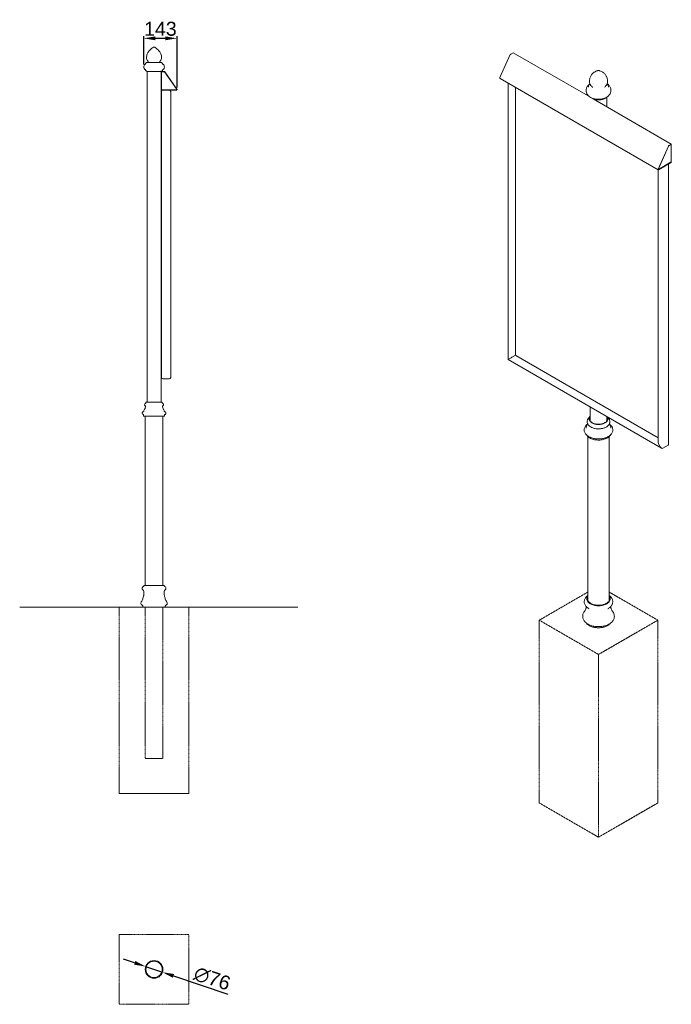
# Model space of a CAD drawing. Header units: millimetres. Extents: x -691 to 5587, y 374 to 4714.
# Drawn here: x 2787 to 5587, y 487 to 4714 of the extents above; entities that cross this region are included whole.
import ezdxf

# ---------------------------------------------------------------- set-up
doc = ezdxf.new("R2010")
doc.units = ezdxf.units.MM
doc.linetypes.add('HIDDEN', pattern=[1.905, 1.27, -0.635])
for name, color, linetype, lineweight in [('ZANO_R', 7, 'Continuous', 0), ('ZANO_R_przerywana', 7, 'HIDDEN', 0), ('ZANO_W', 1, 'Continuous', 0)]:
    doc.layers.add(name, color=color, linetype=linetype, lineweight=lineweight)
doc.styles.add('Arial', font='arial.ttf')
doc.styles.get("Standard").update_dxf_attribs({"font": 'ARIALUNI.TTF'})
doc.dimstyles.new('pl i ang', dxfattribs={"dimtxt": 50, "dimasz": 50, "dimexe": 1.25, "dimexo": 0.625, "dimgap": 10, "dimtad": 1, "dimtoh": 1, "dimtxsty": 'Standard', "dimcen": 2.5, "dimclrd": 1, "dimclre": 1, "dimclrt": 1, "dimadec": 0, "dimazin": 0, "dimtfac": 1, "dimtmove": 0, "dimatfit": 3, "dimfxl": 1, "dimarcsym": 1})

# ---------------------------------------------------------------- blocks, each defined once
blk = doc.blocks.new('*D418')
at = {"layer": 'ZANO_W', "color": 1, "lineweight": -2}
for p, q in [((3319.8, 4522.4), (3319.8, 4644.4)), ((3412.9, 4634.4), (3369.8, 4634.4)), ((3462.9, 4423.9), (3462.9, 4644.4))]:
    blk.add_line(p, q, dxfattribs=at)
at = {"layer": 'ZANO_W', "color": 1}
for points in [[(3369.8, 4642.8), (3369.8, 4626.1), (3319.8, 4634.4)], [(3412.9, 4626.1), (3412.9, 4642.8), (3462.9, 4634.4)]]:
    blk.add_solid(points, dxfattribs=at)
at = {"layer": 'ZANO_W', "color": 1, "insert": (3391.4, 4675.1), "char_height": 60, "attachment_point": 5, "style": 'Arial'}
blk.add_mtext('143', dxfattribs=at)
blk = doc.blocks.new('*D419')
at = {"layer": 'ZANO_W', "color": 1, "lineweight": -2}
for p, q in [((3280.6, 665.1), (3233.3, 681.1)), ((3328, 649.1), (3400.1, 624.8)), ((3447.5, 608.8), (3681.3, 529.8))]:
    blk.add_line(p, q, dxfattribs=at)
at = {"layer": 'ZANO_W', "color": 1}
for points in [[(3278, 657.2), (3283.3, 673), (3328, 649.1)], [(3450.2, 616.7), (3444.8, 600.9), (3400.1, 624.8)]]:
    blk.add_solid(points, dxfattribs=at)
at = {"layer": 'ZANO_W', "color": 1, "insert": (3613.7, 597.3), "char_height": 60, "attachment_point": 5, "rotation": 341.3428, "style": 'Arial'}
blk.add_mtext('∅76', dxfattribs=at)

msp = doc.modelspace()

# ---------------------------------------------------------------- linework, layer by layer
at = {"layer": 'ZANO_R'}
for p, q in [((4907.7, 4572.7), (4897, 4566.5)), ((5239.4, 4381.2), (4907.7, 4572.7)), ((3393.9, 4530.4), (3334.2, 4530.4)), ((4895.1, 4564.3), (4850.8, 4465.6)), ((3333.9, 4492.5), (3333.9, 3072.2)), ((3333.9, 4492.5), (3394.2, 4492.5)), ((3337.9, 4492.5), (3337.9, 4492.5)), ((3342.9, 4492.5), (3337.9, 4492.5)), ((3390.3, 4492.5), (3342.9, 4492.5)), ((3390.3, 4492.5), (3390.3, 4492.5)), ((3394.2, 3072.2), (3394.2, 4492.5)), ((3395.7, 4492.5), (3395.7, 4491)), ((3395.7, 4492.5), (3408.3, 4492.5)), ((3395.7, 4491), (3408.3, 4491)), ((3395.7, 4417), (3395.7, 4487.7)), ((3395.8, 4490.8), (3408.4, 4490.8)), ((3395.8, 4414), (3395.8, 4490.8)), ((3409.2, 4490.4), (3461.5, 4415.8)), ((3409.4, 4490.3), (3460.6, 4417.1)), ((3410.5, 4491.3), (3462.7, 4416.7)), ((4851, 4462.3), (5530.5, 4070)), ((4885.4, 4442.5), (4885.4, 3255.3)), ((3395.7, 4412.5), (3395.7, 4414)), ((3460.5, 4414), (3395.7, 4414)), ((3460.5, 4412.5), (3395.7, 4412.5)), ((3395.7, 4406.1), (3395.7, 3178.7)), ((3459, 4414), (3395.8, 4414)), ((3435.7, 4406.1), (3435.7, 3178.7)), ((4917, 4424.2), (4917, 3275.6)), ((5238.1, 4382.3), (5238.1, 4381.9)), ((5587.2, 4180.4), (5251.8, 4374)), ((5310.5, 4340.1), (5310.5, 4382.3)), ((5530.3, 4073.3), (5574.6, 4172.1)), ((5531.3, 4073), (5575.7, 4171.8)), ((5575.6, 4171.6), (5532.1, 4074.7)), ((5587.1, 4178.7), (5576.4, 4172.6)), ((5576.5, 4174.3), (5587.2, 4180.4)), ((5576.5, 4172.8), (5587.2, 4179)), ((5586.9, 4178.8), (5587.1, 4178.7)), ((5587.1, 4103.4), (5587.1, 4178.7)), ((5587.2, 4180.4), (5587.2, 4179)), ((5587.2, 4103.5), (5532.2, 4071.7)), ((5587.2, 4102), (5532.2, 4070.2)), ((5533.5, 4072.4), (5587.1, 4103.4)), ((5587.1, 4103.5), (5587.2, 4103.5)), ((5587.2, 4102), (5587.2, 4103.5)), ((5530.9, 4069.9), (5530.9, 2898.6)), ((5531.3, 4072.9), (5532.3, 4072.3)), ((5575.5, 2892.5), (5575.5, 4095.2)), ((4885.4, 3255.3), (5544.7, 2874.7)), ((4893.7, 3260.2), (4887.6, 3256.6)), ((4917.5, 3273.9), (4904.6, 3266.4)), ((4918.7, 3272.6), (5530.9, 2919.2)), ((3429.3, 3172.3), (3402.1, 3172.3)), ((3397.4, 3072.2), (3330.7, 3072.2)), ((5238.1, 3051.7), (5238.1, 2993.1)), ((3408.7, 3012.2), (3319.4, 3012.2)), ((3326, 3012.2), (3326, 2285.1)), ((3402.1, 2285.1), (3402.1, 3012.2)), ((5310.5, 2993.1), (5310.5, 3009.9)), ((5228.6, 2924.2), (5228.6, 2220.9)), ((5320, 2220.9), (5320, 2924.2)), ((5539.3, 2880.4), (5533.2, 2891)), ((5573.2, 2887.5), (5550.1, 2874.2)), ((3322.1, 2285.1), (3406.1, 2285.1)), ((2786.6, 2192.1), (3982.4, 2192.1)), ((3214, 2192.1), (3514.1, 2192.1)), ((3514.1, 2192.1), (3214, 2192.1)), ((3402.1, 2192.1), (3326, 2192.1))]:
    msp.add_line(p, q, dxfattribs=at)
at = {"layer": 'ZANO_R', "flags": 128}
for points in [[(3364.1, 4597), (3361.2, 4595.9), (3358, 4594.1), (3354.4, 4591.6), (3350.7, 4588.6), (3347, 4585.2), (3344.4, 4582.5), (3342, 4579.7), (3339.8, 4576.8), (3337.8, 4573.8), (3336.2, 4570.8), (3334.7, 4567.3), (3333.3, 4563), (3332.4, 4559), (3331.7, 4554.8), (3331.5, 4550.7), (3331.8, 4546.9), (3332.9, 4543.6), (3334.7, 4540.6), (3336.8, 4537.5), (3338, 4536.1), (3339, 4534.6), (3339.3, 4533.5), (3339.2, 4532.5), (3338.9, 4531.7), (3338.3, 4531.1), (3337.6, 4530.7), (3336.5, 4530.4), (3335.3, 4530.4)], [(3392.8, 4530.4), (3391.6, 4530.4), (3390.6, 4530.7), (3389.8, 4531.1), (3389.2, 4531.7), (3388.9, 4532.5), (3388.9, 4533.9), (3389.6, 4535.5), (3390.9, 4537), (3392.3, 4538.8), (3393.4, 4540.5), (3395.2, 4543.5), (3396.3, 4547.2), (3396.6, 4550.9), (3396.4, 4555), (3395.7, 4559.1), (3394.8, 4563), (3393.4, 4567.3), (3392, 4570.8), (3390.3, 4573.8), (3388.3, 4576.8), (3386.1, 4579.7), (3383.7, 4582.5), (3381.2, 4585.2), (3377.5, 4588.6), (3373.7, 4591.6), (3370.2, 4594.1), (3366.9, 4595.9), (3364.1, 4597)], [(3334.2, 4530.4), (3331.9, 4530.2), (3330.1, 4529.5), (3328.7, 4528.1), (3327.8, 4526.2), (3327.7, 4525), (3327.5, 4523.9), (3327, 4523.3), (3326.3, 4522.9), (3325.4, 4522.5), (3323.9, 4521.7), (3322.5, 4520.3), (3321.2, 4518.2), (3319.9, 4514.4), (3319.7, 4510.4), (3320.2, 4507.7), (3321.2, 4505.1), (3322.4, 4503), (3323.6, 4501.5), (3324.6, 4500.6), (3325.6, 4500.1), (3326.8, 4499.7), (3327.4, 4499.4), (3327.6, 4499.2), (3327.7, 4498.8), (3327.8, 4498.3), (3328, 4497.3), (3328.4, 4496.1), (3329, 4495.3), (3329.8, 4494.3), (3331, 4493.4), (3332.9, 4492.8), (3335.5, 4492.6), (3337.9, 4492.5)], [(3390.3, 4492.5), (3392.6, 4492.6), (3395.2, 4492.8), (3397.1, 4493.4), (3398.3, 4494.3), (3399.2, 4495.3), (3399.7, 4496.1), (3400.2, 4497.3), (3400.3, 4498.3), (3400.4, 4498.8), (3400.5, 4499.2), (3400.7, 4499.4), (3401.1, 4499.6), (3401.6, 4499.7), (3402.6, 4500.1), (3403.5, 4500.6), (3404.5, 4501.5), (3405.7, 4503), (3407, 4505.1), (3408, 4507.7), (3408.4, 4510.4), (3408.2, 4514.4), (3406.9, 4518.2), (3405.6, 4520.3), (3404.2, 4521.7), (3402.8, 4522.5), (3401.8, 4522.9), (3401.1, 4523.3), (3400.6, 4523.9), (3400.4, 4525), (3400.3, 4526.2), (3399.5, 4528.1), (3398, 4529.5), (3396.2, 4530.2), (3393.9, 4530.4)], [(3395.8, 4488.4), (3395.8, 4488.3), (3395.7, 4487.7)], [(5299.5, 4424.1), (5299.5, 4424.1), (5299.5, 4424.1), (5299.6, 4424.2), (5299.7, 4424.3), (5299.9, 4424.4), (5300.1, 4424.6), (5302.6, 4426.7), (5304.8, 4428.9), (5306.1, 4430.3), (5306.9, 4431.4), (5307.5, 4432.1), (5308, 4432.8), (5308.7, 4433.7), (5309.6, 4435.1), (5310.7, 4437.1), (5311.7, 4439.4), (5312.5, 4441.7), (5313, 4444), (5313.3, 4446.5), (5313.4, 4449), (5313.4, 4451.6), (5313.1, 4454.4), (5312.7, 4457.3), (5312, 4460.5), (5311, 4463.9), (5309.7, 4467.6), (5308.6, 4470.2), (5307.5, 4472.6), (5306.1, 4474.9), (5304.4, 4477.6), (5302.5, 4480), (5300.5, 4482.3), (5298, 4484.6), (5295.4, 4486.9), (5292.6, 4489), (5289.6, 4490.9), (5286.5, 4492.6), (5283.2, 4494.1), (5280.2, 4495.1), (5278.1, 4495.6), (5276.9, 4495.8), (5276.1, 4495.9), (5275.3, 4496), (5274.3, 4496), (5273, 4496), (5272.4, 4495.9), (5271.4, 4495.8), (5270.1, 4495.6), (5268.4, 4495.1), (5265.9, 4494.3), (5262.8, 4492.9), (5259.4, 4491.1), (5256.1, 4489), (5253, 4486.7), (5250.4, 4484.5), (5247.7, 4481.8), (5245.6, 4479.4), (5243.9, 4477.1), (5242.2, 4474.5), (5240.9, 4472), (5239.8, 4469.6), (5238.7, 4466.9), (5237.3, 4462.9), (5236.4, 4459.4), (5235.8, 4456.1), (5235.4, 4453.2), (5235.2, 4450.4), (5235.2, 4447.7), (5235.5, 4445.2), (5235.9, 4442.8), (5236.5, 4440.4), (5237.4, 4438.1), (5238.6, 4435.8), (5239.6, 4434.1), (5240.4, 4433), (5241, 4432.3), (5241.5, 4431.7), (5242, 4431), (5243, 4429.8), (5244.4, 4428.3), (5246.5, 4426.3), (5248, 4425), (5248.7, 4424.4), (5248.9, 4424.3), (5249, 4424.2), (5249.1, 4424.1), (5249.1, 4424.1), (5249.2, 4424.1)], [(4851, 4462.3), (4851, 4462.3), (4850.6, 4462.7), (4850.4, 4463.3), (4850.4, 4464), (4850.5, 4464.8), (4850.8, 4465.6)], [(3395.7, 4417), (3395.8, 4416.4), (3395.8, 4416.3)], [(5236.6, 4438.3), (5236.4, 4438.2), (5233.8, 4436.3), (5231.5, 4434.2), (5229.4, 4432.1), (5227.7, 4430), (5226.1, 4427.7), (5224.6, 4425.1), (5223.2, 4422.1), (5222.1, 4418.9), (5221.4, 4415.6), (5221, 4412.2), (5221, 4408.8), (5221.5, 4405.3), (5222.2, 4402.3), (5223.3, 4399.3), (5224.5, 4396.7), (5226, 4394.2), (5227.7, 4391.8), (5229.9, 4389.1), (5232.1, 4386.9), (5234.8, 4384.6), (5237.8, 4382.4), (5241, 4380.5), (5244.3, 4378.9), (5247.7, 4377.4), (5251.2, 4376.2), (5254.8, 4375.1), (5258.5, 4374.3), (5262.1, 4373.6), (5265.6, 4373.2), (5268.1, 4373), (5270.7, 4372.8), (5274.3, 4372.7)], [(5274.3, 4372.7), (5278.7, 4372.8), (5280.5, 4373), (5283.5, 4373.2), (5286.5, 4373.6), (5289.7, 4374.2), (5292.9, 4374.9), (5296.2, 4375.8), (5299.4, 4376.9), (5302.5, 4378.1), (5305.6, 4379.5), (5308.5, 4381), (5311.3, 4382.8), (5314, 4384.8), (5316.5, 4386.9), (5318.8, 4389.2), (5320.7, 4391.5), (5322.7, 4394.3), (5324.2, 4396.8), (5325.4, 4399.6), (5326.4, 4402.4), (5327.2, 4405.4), (5327.6, 4408.5), (5327.6, 4411.7), (5327.3, 4415), (5326.7, 4418.3), (5325.6, 4421.6), (5324.2, 4424.8), (5322.5, 4427.7), (5320.8, 4430.2), (5318.8, 4432.5), (5316.5, 4434.8), (5313.9, 4437), (5312, 4438.3)], [(5317.9, 4425.2), (5317.9, 4425.2), (5317.9, 4425.3), (5317.9, 4425.3), (5317.9, 4425.3), (5317.9, 4425.3), (5317.9, 4425.4), (5317.9, 4425.5), (5317.9, 4425.7), (5317.8, 4426.2), (5317.7, 4427.2), (5317.1, 4429.7), (5316.2, 4432.1), (5314.9, 4434.5), (5313.3, 4436.8), (5311.5, 4438.9)], [(5238.5, 4382), (5239.8, 4380.8), (5242.3, 4378.9), (5245, 4377.2), (5248, 4375.6), (5251.2, 4374.3), (5254.4, 4373.1), (5257.3, 4372.2), (5260.4, 4371.5), (5263.3, 4370.9), (5266.3, 4370.5), (5268.6, 4370.3), (5271, 4370.1), (5274.3, 4370.1)], [(5274.3, 4370.1), (5278.4, 4370.2), (5280.1, 4370.3), (5282.7, 4370.6), (5285.4, 4371), (5288.2, 4371.5), (5291, 4372.2), (5293.7, 4372.9), (5296.2, 4373.8), (5299.2, 4375), (5302.1, 4376.4), (5304.8, 4378), (5307.3, 4379.7), (5309.6, 4381.5), (5310.2, 4382.1)], [(5530.3, 4073.3), (5530, 4072.5), (5529.9, 4071.7), (5529.9, 4071), (5530.1, 4070.5), (5530.5, 4070.1), (5531, 4069.9), (5531.5, 4069.9), (5532.2, 4070.2)], [(5531.3, 4073), (5531.2, 4072.7), (5531.1, 4072.3), (5531.2, 4072), (5531.3, 4071.8), (5531.4, 4071.6), (5531.6, 4071.5), (5531.9, 4071.6), (5532.2, 4071.7)], [(5532.1, 4074.7), (5531.9, 4074.1), (5531.8, 4073.5), (5531.8, 4073), (5532, 4072.6), (5532.2, 4072.3), (5532.6, 4072.2), (5533, 4072.2), (5533.5, 4072.4)], [(3330.7, 3072.2), (3329.5, 3072), (3329.2, 3071.9), (3329, 3071.8), (3328.8, 3071.5), (3328.8, 3071.2), (3328.8, 3071), (3328.7, 3070.3), (3328.5, 3069), (3328.2, 3067.9), (3328, 3067.2), (3327.4, 3066.6), (3326.5, 3066.1), (3325.5, 3065.6), (3324.7, 3064.7), (3323.9, 3063.1), (3323.5, 3061.3), (3323.7, 3059.5), (3324.4, 3058), (3325.6, 3056.9), (3326.8, 3056.1), (3327.5, 3054.8), (3327.7, 3053.4), (3327.5, 3051.9), (3326.6, 3048.2), (3325.5, 3045.5), (3324.3, 3043.4), (3323.1, 3041.6), (3321.8, 3039.5), (3320.5, 3036.8), (3320.1, 3035.5), (3320, 3034.2), (3320, 3033.3), (3319.9, 3032.4), (3319.7, 3032), (3319.4, 3031.7), (3318.1, 3031.3), (3316.6, 3030.8), (3315.4, 3030.1), (3313.7, 3028.1), (3312.9, 3025.7), (3313.1, 3023.2), (3314.2, 3021.2), (3315.4, 3020.3), (3316.9, 3019.8), (3318.4, 3019.2), (3318.9, 3018.8), (3319.1, 3018.3), (3319.2, 3017.9), (3319.4, 3017.4), (3319.4, 3016.8), (3319.4, 3015.9), (3319.4, 3014.4), (3319.4, 3012.2)], [(3408.7, 3012.2), (3408.7, 3014.4), (3408.7, 3015.9), (3408.7, 3016.8), (3408.8, 3017.4), (3408.9, 3017.9), (3409, 3018.3), (3409.2, 3018.8), (3409.7, 3019.2), (3411.2, 3019.8), (3412.8, 3020.3), (3414, 3021.2), (3415, 3023.2), (3415.2, 3025.7), (3414.4, 3028.1), (3412.7, 3030.1), (3411.5, 3030.8), (3410, 3031.3), (3408.8, 3031.7), (3408.4, 3032), (3408.2, 3032.4), (3408.1, 3033.6), (3408.1, 3034.8), (3407.6, 3036.8), (3406.3, 3039.5), (3405.1, 3041.6), (3403.8, 3043.4), (3402.6, 3045.5), (3401.5, 3048.2), (3400.6, 3051.9), (3400.4, 3053.4), (3400.6, 3054.8), (3401.3, 3056.1), (3402.5, 3056.9), (3403.7, 3058), (3404.4, 3059.5), (3404.6, 3061.3), (3404.3, 3063.1), (3403.5, 3064.7), (3402.4, 3065.7), (3401.2, 3066.4), (3400.5, 3066.7), (3400.1, 3067.2), (3399.9, 3067.7), (3399.7, 3068.6), (3399.6, 3069.7), (3399.4, 3070.4), (3399.3, 3071), (3399.3, 3071.2), (3399.3, 3071.5), (3399.1, 3071.8), (3398.8, 3071.9), (3398.4, 3072), (3397.4, 3072.2)], [(5234.3, 3006.5), (5233.8, 3006.1), (5231.9, 3004.1), (5230.2, 3001.9), (5228.7, 2999.6), (5227.5, 2997.3), (5226.6, 2994.8), (5226, 2992.2), (5225.7, 2989.5), (5225.7, 2986.6), (5226.2, 2983.7), (5226.9, 2981.1), (5228, 2978.6), (5229.4, 2976.1), (5231.1, 2973.8), (5233.1, 2971.6), (5235.3, 2969.5), (5237.9, 2967.6), (5240.6, 2965.8), (5243.6, 2964.2), (5246.7, 2962.8), (5250, 2961.5), (5253.4, 2960.4), (5257, 2959.5), (5260.5, 2958.8), (5263.9, 2958.3), (5266.9, 2957.9), (5269.3, 2957.7), (5272.1, 2957.6), (5274.3, 2957.6)], [(5238.1, 3011.2), (5237.2, 3010.3), (5235.7, 3008.6), (5234.4, 3006.8), (5233.5, 3004.9), (5232.8, 3003.1), (5232.3, 3001.5), (5232.1, 3000.1), (5232.1, 2999.9), (5232.1, 2999.8), (5232.1, 2999.8), (5232.1, 2999.8), (5232.1, 2999.8), (5232.1, 2999.8), (5232.1, 2999.8), (5232.1, 2999.8), (5232.1, 2999.8), (5232.1, 2999.8), (5232.1, 2999.8)], [(5310.5, 3009.1), (5311.6, 3007.7), (5312.9, 3005.5), (5313.8, 3003.1), (5314.3, 3000.8), (5314.3, 2998.4), (5313.9, 2996), (5313.1, 2993.7), (5311.9, 2991.4), (5310.3, 2989.2), (5308.4, 2987.1), (5306, 2985.2), (5303.3, 2983.4), (5300.3, 2981.7), (5297.1, 2980.3), (5293.6, 2979), (5289.9, 2978), (5286, 2977.2), (5282, 2976.6), (5277.9, 2976.3), (5273.8, 2976.2), (5269.7, 2976.3), (5265.6, 2976.7), (5261.6, 2977.4), (5257.8, 2978.2), (5254.1, 2979.3), (5250.7, 2980.6), (5247.5, 2982.1), (5244.6, 2983.8), (5242, 2985.7), (5239.7, 2987.7), (5237.8, 2989.8), (5236.3, 2992), (5235.2, 2994.3), (5234.5, 2996.6), (5234.3, 2999), (5234.4, 3001.4), (5235, 3003.7), (5236, 3006), (5237.4, 3008.3), (5238.1, 3009.1)], [(5247.6, 2983.9), (5244.9, 2985.6), (5242.5, 2987.5), (5240.5, 2989.5), (5238.9, 2991.6), (5237.7, 2993.8), (5236.9, 2996.1), (5236.5, 2998.4), (5236.6, 3000.8), (5237.1, 3003.1), (5238, 3005.3), (5238.1, 3005.5)], [(5310.5, 3005.5), (5311.4, 3003.6), (5311.9, 3001.3), (5312.1, 2999), (5311.8, 2996.7), (5311.1, 2994.4), (5310, 2992.2), (5308.5, 2990), (5306.6, 2988), (5304.3, 2986.1), (5301.7, 2984.3), (5298.8, 2982.7), (5295.6, 2981.3), (5292.2, 2980.1), (5288.5, 2979.1), (5284.7, 2978.3), (5280.8, 2977.8), (5276.8, 2977.5), (5272.8, 2977.5), (5268.8, 2977.7), (5264.8, 2978.2), (5261, 2978.9), (5257.3, 2979.8), (5253.8, 2981), (5250.6, 2982.3), (5247.6, 2983.9)], [(5274.3, 2957.6), (5278.7, 2957.7), (5280.4, 2957.8), (5283.3, 2958.1), (5286.3, 2958.5), (5289.4, 2959), (5292.5, 2959.7), (5295.7, 2960.6), (5298.7, 2961.6), (5301.7, 2962.7), (5304.6, 2964), (5307.4, 2965.5), (5309.9, 2967), (5312.3, 2968.7), (5314.5, 2970.6), (5316.4, 2972.5), (5318.2, 2974.6), (5319.7, 2976.8), (5320.9, 2979.1), (5321.8, 2981.4), (5322.5, 2983.9), (5322.9, 2986.5), (5323, 2989.3), (5322.6, 2992.2), (5322, 2994.8), (5321, 2997.4), (5319.8, 2999.9), (5318.1, 3002.3), (5316.2, 3004.6), (5314.3, 3006.5)], [(5316.6, 2999.8), (5316.6, 2999.8), (5316.6, 2999.8), (5316.6, 2999.8), (5316.6, 2999.8), (5316.6, 2999.8), (5316.6, 2999.8), (5316.6, 2999.8), (5316.6, 2999.8), (5316.6, 2999.8), (5316.6, 2999.8), (5316.6, 2999.8), (5316.6, 2999.9), (5316.5, 2999.9), (5316.5, 3000.5), (5316, 3002.6), (5315.4, 3004.5), (5314.3, 3006.5), (5313, 3008.5)], [(5227.4, 2978.3), (5226.9, 2978), (5224.3, 2975.9), (5221.9, 2973.6), (5219.8, 2971.2), (5217.9, 2968.7), (5216.3, 2966), (5215, 2963.3), (5213.9, 2960.4), (5213.2, 2957.5), (5212.9, 2954.4), (5212.9, 2951.3), (5213.3, 2948.1), (5214, 2945.2), (5215, 2942.3), (5216.4, 2939.6), (5218.1, 2936.9), (5220.1, 2934.3), (5222.5, 2931.9), (5225, 2929.6), (5227.9, 2927.4), (5231, 2925.4), (5234.3, 2923.5), (5237.8, 2921.8), (5241.5, 2920.3), (5245.3, 2918.9), (5249.3, 2917.8), (5253.3, 2916.8), (5257.4, 2916), (5261.4, 2915.4), (5265.1, 2915), (5267.8, 2914.8), (5270.7, 2914.6), (5274.3, 2914.6)], [(5227.8, 2978.9), (5227.8, 2978.9), (5226, 2976.3), (5225, 2974.6), (5224.3, 2973.4), (5223.5, 2971.8), (5222.6, 2969.5), (5222, 2967.2), (5221.5, 2964.6), (5221.4, 2962.4), (5221.4, 2961.5), (5221.4, 2961.1), (5221.4, 2961), (5221.4, 2960.9), (5221.4, 2960.8), (5221.4, 2960.8), (5221.4, 2960.8), (5221.4, 2960.8)], [(5232.1, 3000.4), (5232, 3000), (5231.9, 2999.5), (5231.9, 2999.3), (5231.9, 2999.1), (5231.8, 2998.9), (5231.8, 2998.8), (5231.8, 2998.8)], [(5238.1, 2998.9), (5237.5, 2997.5), (5237, 2996)], [(5274.3, 2914.6), (5279.2, 2914.7), (5281.2, 2914.8), (5284.5, 2915.1), (5287.8, 2915.5), (5291.4, 2916), (5295, 2916.7), (5298.6, 2917.6), (5302.2, 2918.6), (5305.8, 2919.8), (5309.2, 2921.1), (5312.5, 2922.6), (5315.7, 2924.2), (5318.7, 2926), (5321.5, 2927.9), (5324.1, 2930), (5326.5, 2932.2), (5328.6, 2934.5), (5330.5, 2936.9), (5332.1, 2939.4), (5333.4, 2942), (5334.5, 2944.7), (5335.2, 2947.5), (5335.7, 2950.4), (5335.8, 2953.4), (5335.5, 2956.5), (5334.9, 2959.7), (5333.8, 2962.9), (5332.5, 2965.8), (5330.8, 2968.6), (5328.8, 2971.2), (5326.5, 2973.8), (5324, 2976.2), (5321.2, 2978.3)], [(5311.7, 2996), (5310.9, 2998.1), (5310.5, 2998.9)], [(5316.8, 2998.8), (5316.8, 2998.8), (5316.8, 2998.9), (5316.7, 2999.1), (5316.7, 2999.4), (5316.7, 2999.6), (5316.6, 2999.9), (5316.5, 3000.3), (5316.5, 3000.4)], [(5327.2, 2960.8), (5327.2, 2960.8), (5327.2, 2960.8), (5327.2, 2960.8), (5327.2, 2960.9), (5327.2, 2961), (5327.2, 2961.1), (5327.2, 2961.3), (5327.2, 2961.8), (5327.2, 2963), (5327, 2965.1), (5326.5, 2967.8), (5325.8, 2969.9), (5325, 2971.9), (5324.2, 2973.6), (5323.6, 2974.8), (5322.9, 2975.9), (5321, 2978.7), (5320.8, 2978.9)], [(5325.5, 2931.2), (5324.1, 2928.9), (5322.1, 2926.4), (5319.7, 2924), (5317, 2921.7), (5313.9, 2919.6), (5310.5, 2917.6), (5306.8, 2915.8), (5302.9, 2914.2), (5298.7, 2912.9), (5294.3, 2911.7), (5289.7, 2910.8), (5285.1, 2910.1), (5280.3, 2909.7), (5275.5, 2909.5), (5270.7, 2909.5), (5265.9, 2909.9), (5261.2, 2910.4), (5256.6, 2911.2), (5252.1, 2912.2), (5247.8, 2913.5), (5243.8, 2915), (5239.9, 2916.7), (5236.4, 2918.5), (5233.1, 2920.6), (5230.2, 2922.8), (5227.6, 2925.2), (5225.5, 2927.6), (5223.7, 2930.2), (5223.2, 2931)], [(3322.1, 2285.1), (3321.4, 2284.9), (3320.8, 2284.5), (3320.5, 2284), (3319.8, 2282.3), (3318.9, 2281), (3317.5, 2280.2), (3315.5, 2279), (3314, 2277.2), (3313.2, 2274.9), (3313, 2272.2), (3313.6, 2269.7), (3314.9, 2267.6), (3316.5, 2265.9), (3318.6, 2263.5), (3320.1, 2260.7), (3320.7, 2257.6), (3320.6, 2253.1), (3320.5, 2249.7), (3320.3, 2247), (3320.1, 2244.7), (3319.8, 2242.7), (3319.3, 2240.5), (3318.6, 2237.9), (3317.6, 2234.5), (3316.3, 2230.2), (3315.4, 2227.3), (3314.4, 2224.1), (3313, 2220.7), (3311, 2217.8), (3309.3, 2215.6), (3308.2, 2213.1), (3307.5, 2210.4), (3307.5, 2207.6), (3308.1, 2205.2), (3309.2, 2203.1), (3310.9, 2201.4), (3313.1, 2200.1), (3314.5, 2199.3), (3315.5, 2198.1), (3315.8, 2196.4), (3315.9, 2195), (3316, 2193.7), (3316.2, 2193.1), (3316.5, 2192.7), (3317, 2192.3), (3317.6, 2192.1)], [(3410.5, 2192.1), (3411.1, 2192.3), (3411.6, 2192.7), (3411.9, 2193.1), (3412.1, 2193.7), (3412.2, 2195), (3412.3, 2196.4), (3412.7, 2198.1), (3413.6, 2199.3), (3415, 2200.1), (3417.2, 2201.4), (3419, 2203.1), (3420.1, 2205.2), (3420.6, 2207.6), (3420.5, 2211.2), (3419.3, 2214.6), (3417.3, 2217.6), (3415.2, 2220.5), (3413.8, 2223.9), (3412.4, 2228.2), (3411.3, 2231.8), (3410.4, 2234.8), (3409.5, 2238.1), (3408.8, 2240.6), (3408.3, 2242.8), (3408, 2244.7), (3407.8, 2247), (3407.6, 2249.7), (3407.5, 2253.1), (3407.4, 2257.6), (3408, 2260.7), (3409.5, 2263.5), (3411.6, 2265.9), (3413.3, 2267.6), (3414.5, 2269.7), (3415.1, 2272.2), (3414.9, 2274.9), (3414.1, 2277.2), (3412.6, 2279), (3410.6, 2280.2), (3409.2, 2281), (3408.3, 2282.3), (3407.6, 2284), (3407.3, 2284.5), (3406.8, 2284.9), (3406.1, 2285.1)], [(5228.6, 2242.4), (5226.7, 2241), (5224.2, 2238.9), (5221.8, 2236.6), (5219.7, 2234.2), (5217.9, 2231.6), (5216.3, 2229), (5215.1, 2226.2), (5214.1, 2223.3), (5213.4, 2220.4), (5213, 2217.3), (5213, 2214), (5213.3, 2210.7), (5214, 2207.7), (5215, 2204.8), (5216.4, 2202), (5218.2, 2199), (5220.3, 2196.2), (5222.7, 2193.6), (5225.3, 2191.2), (5227.9, 2189.1), (5230.4, 2187.4), (5232, 2186.4), (5232.9, 2185.8), (5233.3, 2185.6), (5233.5, 2185.5), (5233.6, 2185.4), (5233.7, 2185.4), (5233.7, 2185.3)], [(5228.6, 2241), (5227.8, 2240.2), (5226.2, 2238.2), (5224.8, 2236.2), (5223.8, 2234.3), (5223.2, 2233.2), (5223, 2232.7), (5223, 2232.5), (5222.9, 2232.5), (5222.9, 2232.4), (5222.9, 2232.4), (5222.9, 2232.4), (5222.9, 2232.4), (5222.9, 2232.4)], [(5314.9, 2185.4), (5314.9, 2185.3), (5314.9, 2185.4), (5315, 2185.4), (5315.1, 2185.5), (5315.3, 2185.6), (5315.7, 2185.8), (5316.5, 2186.3), (5317.9, 2187.2), (5320, 2188.6), (5322.6, 2190.6), (5325.4, 2193.1), (5327.9, 2195.7), (5330.1, 2198.5), (5331.9, 2201.4), (5333.4, 2204.3), (5334.4, 2207.1), (5335.1, 2210), (5335.6, 2212.9), (5335.7, 2216), (5335.4, 2219.3), (5334.7, 2222.6), (5333.8, 2225.6), (5332.5, 2228.5), (5330.9, 2231.3), (5329, 2234.1), (5326.7, 2236.7), (5324.2, 2239.1), (5321.4, 2241.4), (5320, 2242.4)], [(5325.7, 2232.4), (5325.7, 2232.4), (5325.7, 2232.4), (5325.7, 2232.4), (5325.7, 2232.5), (5325.7, 2232.5), (5325.6, 2232.6), (5325.6, 2232.8), (5325.4, 2233.1), (5324.9, 2234.2), (5323.7, 2236.3), (5322.1, 2238.6), (5320.3, 2240.8), (5320, 2241)], [(5320, 2239.7), (5320.4, 2239.1), (5322.1, 2236.6), (5323.4, 2234.1), (5324.3, 2231.4), (5324.7, 2228.7), (5324.7, 2226), (5324.3, 2223.4), (5323.4, 2220.7), (5322.1, 2218.1), (5320.4, 2215.6), (5318.4, 2213.2), (5315.9, 2210.9), (5313.1, 2208.8), (5310, 2206.8), (5306.5, 2205), (5302.8, 2203.4), (5298.9, 2201.9), (5294.7, 2200.7), (5290.3, 2199.8), (5285.9, 2199), (5281.3, 2198.5), (5276.6, 2198.3), (5272, 2198.3), (5267.3, 2198.5), (5262.8, 2199), (5258.3, 2199.8), (5253.9, 2200.7), (5249.8, 2201.9), (5245.8, 2203.4), (5242.1, 2205), (5238.6, 2206.8), (5235.5, 2208.8), (5232.7, 2210.9), (5230.2, 2213.2), (5228.2, 2215.6), (5226.5, 2218.1), (5225.2, 2220.7), (5224.4, 2223.4), (5223.9, 2226), (5223.9, 2228.7), (5224.4, 2231.4), (5225.2, 2234.1), (5226.5, 2236.6), (5228.2, 2239.1), (5228.6, 2239.7)], [(5228.6, 2233.9), (5227.9, 2231.9), (5227.4, 2229.3), (5227.3, 2226.7), (5227.6, 2224.2), (5228.3, 2221.6), (5229.5, 2219.1), (5231, 2216.7), (5233, 2214.4), (5235.3, 2212.2), (5238, 2210.1), (5241, 2208.2)], [(5227.8, 2223.1), (5227.9, 2223.3), (5228.6, 2225.3)], [(5241, 2208.2), (5244.3, 2206.4), (5247.9, 2204.9), (5251.8, 2203.5), (5255.8, 2202.4), (5260, 2201.5), (5264.3, 2200.8), (5268.7, 2200.4), (5273.2, 2200.2), (5277.7, 2200.3), (5282.1, 2200.6), (5286.5, 2201.1), (5290.8, 2201.9), (5294.9, 2202.9), (5298.8, 2204.2), (5302.5, 2205.6), (5306, 2207.3), (5309.1, 2209.1), (5312, 2211.1), (5314.5, 2213.2), (5316.6, 2215.5), (5318.4, 2217.9), (5319.8, 2220.4), (5320.7, 2222.9), (5321.3, 2225.4), (5321.4, 2228), (5321, 2230.6), (5320.3, 2233.2), (5320, 2233.9)], [(5320, 2225.3), (5320.3, 2224.6), (5320.8, 2223.1)], [(5217.3, 2178.1), (5215.4, 2176), (5213.4, 2173.5), (5211.5, 2170.7), (5209.9, 2167.9), (5208.7, 2164.9), (5207.6, 2161.9), (5206.9, 2158.5), (5206.4, 2154.9), (5206.3, 2151.6), (5206.6, 2148.4), (5207.2, 2145.2), (5208.1, 2142), (5209.4, 2138.9), (5211, 2135.9), (5212.9, 2133), (5215.1, 2130.2), (5217.6, 2127.5), (5220.5, 2125), (5223.5, 2122.6), (5226.9, 2120.4), (5230.4, 2118.4), (5234.1, 2116.5), (5238, 2114.9), (5242.1, 2113.4), (5246.2, 2112.1), (5250.5, 2111.1), (5254.8, 2110.2), (5259, 2109.5), (5263, 2109), (5266.3, 2108.7), (5269.2, 2108.5), (5274.3, 2108.4)], [(5222, 2194.3), (5222, 2193.3), (5221.9, 2192.1), (5221.8, 2191.2), (5221.8, 2190.7), (5221.7, 2190.3), (5221.6, 2189.9), (5221.5, 2189.3), (5221.2, 2188.6), (5220.8, 2187.4), (5220.3, 2185.9), (5219.5, 2183.7), (5218.3, 2180.7), (5217.4, 2178.4), (5217, 2177.3), (5216.8, 2176.6), (5216.5, 2176.1), (5216.4, 2175.8), (5216.4, 2175.8)], [(5274.3, 2108.4), (5279.4, 2108.5), (5281.5, 2108.6), (5285, 2108.9), (5288.5, 2109.3), (5292.2, 2109.9), (5296, 2110.6), (5299.9, 2111.5), (5303.7, 2112.5), (5307.5, 2113.7), (5311.2, 2115.1), (5314.8, 2116.7), (5318.2, 2118.4), (5321.5, 2120.2), (5324.6, 2122.3), (5327.5, 2124.4), (5330.2, 2126.7), (5332.7, 2129.2), (5334.9, 2131.8), (5336.8, 2134.5), (5338.5, 2137.3), (5339.8, 2140.3), (5340.9, 2143.3), (5341.7, 2146.5), (5342.2, 2149.7), (5342.3, 2152.9), (5342.1, 2156.2), (5341.5, 2159.6), (5340.6, 2163), (5339.5, 2166.1), (5338, 2169.1), (5336.2, 2172.1), (5334.1, 2175), (5331.9, 2177.6), (5331.3, 2178.1)], [(5332.2, 2175.8), (5332.2, 2175.7), (5332.1, 2175.9), (5332, 2176.3), (5331.8, 2176.9), (5331.5, 2177.7), (5331.1, 2178.6), (5329.6, 2182.5), (5328.6, 2185), (5328, 2186.8), (5327.5, 2188.1), (5327.2, 2189), (5327.1, 2189.7), (5327, 2190.1), (5326.9, 2190.5), (5326.8, 2191), (5326.8, 2191.7), (5326.7, 2192.7), (5326.6, 2194.1), (5326.6, 2194.3)], [(5221.6, 2124.1), (5222.6, 2122.8), (5224.6, 2120.5), (5227, 2118.3), (5229.6, 2116.3), (5232.5, 2114.3), (5235.6, 2112.5), (5238.9, 2110.9), (5242.4, 2109.4), (5246.1, 2108.1), (5249.9, 2106.9), (5253.8, 2106), (5257.7, 2105.2), (5261.6, 2104.6), (5265.3, 2104.2), (5267.9, 2103.9), (5270.7, 2103.8), (5274.3, 2103.7)], [(5274.3, 2103.7), (5279.1, 2103.9), (5281, 2104), (5284.2, 2104.2), (5287.5, 2104.6), (5290.9, 2105.2), (5294.4, 2105.9), (5297.9, 2106.7), (5301.4, 2107.7), (5304.8, 2108.9), (5308.1, 2110.2), (5311.3, 2111.6), (5314.3, 2113.2), (5317.1, 2114.9), (5319.7, 2116.7), (5322, 2118.7), (5324.2, 2120.7), (5326.1, 2122.8), (5327, 2124.1)]]:
    msp.add_lwpolyline(points, dxfattribs=at)
at = {"layer": 'ZANO_R'}
for radius in [38.1, 38.1, 35.2]:
    msp.add_circle((3364.1, 636.9), radius, dxfattribs=at)
for centre, radius, start, end in [((4899.6, 4562.4), 4.9, 122.4407, 156.9234), ((3408.3, 4489.8), 2.7, 35, 90), ((3408.3, 4489.8), 1.2, 35, 90), ((3408.4, 4489.6), 1.2, 35, 90), ((3402.1, 4406.1), 6.4, 90, 180), ((3429.3, 4406.1), 6.4, 0, 90), ((3459, 4416), 2, 270, 35), ((3460.5, 4415.2), 2.7, 270, 35), ((3460.5, 4415.2), 1.2, 270, 35), ((5252.5, 4423.3), 21.9, 134.5675, 174.8311), ((5579.1, 4170.1), 4.9, 122.4407, 156.9234), ((5577.6, 4170.7), 2.18, 122.4465, 156.9198), ((5577.7, 4171), 2.18, 122.439, 156.9219), ((4920.7, 3275.7), 3.69, 182.6051, 237.3944), ((3402.1, 3178.7), 6.4, 180, 270), ((3429.3, 3178.7), 6.4, 270, 0)]:
    msp.add_arc(centre, radius, start, end, dxfattribs=at)
for centre, major_axis, ratio, start_param, end_param in [((4893.1, 3259.8), (7.69, 4.44), 0.00007, 2.356154, 3.141552), ((4893.1, 3259.8), (7.69, 4.44), 0.00007, 2.356154, 3.141633), ((4899.2, 3263.3), (7.69, 4.44), 0.00007, 0.785358, 2.356154), ((4899.2, 3263.3), (7.69, 4.44), 0.00007, 0.785358, 2.356154), ((5538.6, 2894.2), (-5.44, 9.42), 0.577335, 0.785358, 1.570756), ((5538.6, 2894.2), (-5.44, 9.42), 0.577335, 0.785358, 1.570756), ((5544.7, 2883.6), (-5.44, 9.42), 0.577335, 1.570756, 3.141552), ((5544.7, 2883.6), (-5.44, 9.42), 0.577335, 1.570756, 3.141552), ((5567.8, 2896.9), (-5.44, 9.42), 0.577335, 3.141552, 3.92695), ((5567.8, 2896.9), (-5.44, 9.42), 0.577335, 3.141552, 3.92695)]:
    msp.add_ellipse(centre, major_axis=major_axis, ratio=ratio, start_param=start_param, end_param=end_param, dxfattribs=at)
at = {"layer": 'ZANO_R_przerywana'}
for p, q in [((5228.6, 2256.9), (5019.5, 2136.2)), ((5529.1, 2136.2), (5320, 2256.9)), ((3214, 2192.1), (3214, 1392)), ((3214, 2192.1), (3214, 1392)), ((3326, 2192.1), (3326, 1542)), ((3402.1, 1542), (3402.1, 2192.1)), ((3514.1, 2192.1), (3514.1, 1392)), ((3514.1, 2192.1), (3514.1, 1392)), ((5019.5, 2136.2), (5019.5, 1351.5)), ((5019.5, 2136.2), (5274.3, 1989.1)), ((5274.3, 1989.1), (5529.1, 2136.2)), ((5529.1, 2136.2), (5529.1, 1351.5)), ((5274.3, 1989.1), (5274.3, 1204.4)), ((3326, 1542), (3402.1, 1542)), ((3214, 1392), (3514.1, 1392)), ((3514.1, 1392), (3214, 1392)), ((5019.5, 1351.5), (5274.3, 1204.4)), ((5274.3, 1204.4), (5529.1, 1351.5)), ((3214, 787), (3214, 486.9)), ((3514.1, 787), (3214, 787)), ((3514.1, 486.9), (3514.1, 787)), ((3214, 486.9), (3514.1, 486.9))]:
    msp.add_line(p, q, dxfattribs=at)

# ---------------------------------------------------------------- dimensions: what is measured, and where the dimension line sits
at = {"layer": 'ZANO_W'}
dim = msp.add_linear_dim(base=(3319.8, 4634.4), p1=(3462.9, 4413.9), p2=(3319.8, 4512.4), dimstyle='pl i ang', override={"dimtxt": 60, "dimexe": 10, "dimexo": 10, "dimtoh": 0, "dimdec": 0, "dimtxsty": 'Arial', "dimtdec": 0, "dimtmove": 1}, dxfattribs=at)
dim.commit()
dim.dimension.update_dxf_attribs({"geometry": '*D418', "text_midpoint": (3391.4, 4634.4), "dimtype": 160})
dim = msp.add_diameter_dim_2p(p1=(3328, 649.1), p2=(3400.1, 624.8), dimstyle='pl i ang', override={"dimtxt": 60, "dimexe": 10, "dimexo": 10, "dimtoh": 0, "dimdec": 0, "dimtxsty": 'Arial', "dimtdec": 0, "dimtmove": 1}, dxfattribs=at)
dim.commit()
dim.dimension.update_dxf_attribs({"geometry": '*D419', "text_midpoint": (3600.2, 557.2), "dimtype": 163})

doc.saveas('drawing.dxf')
